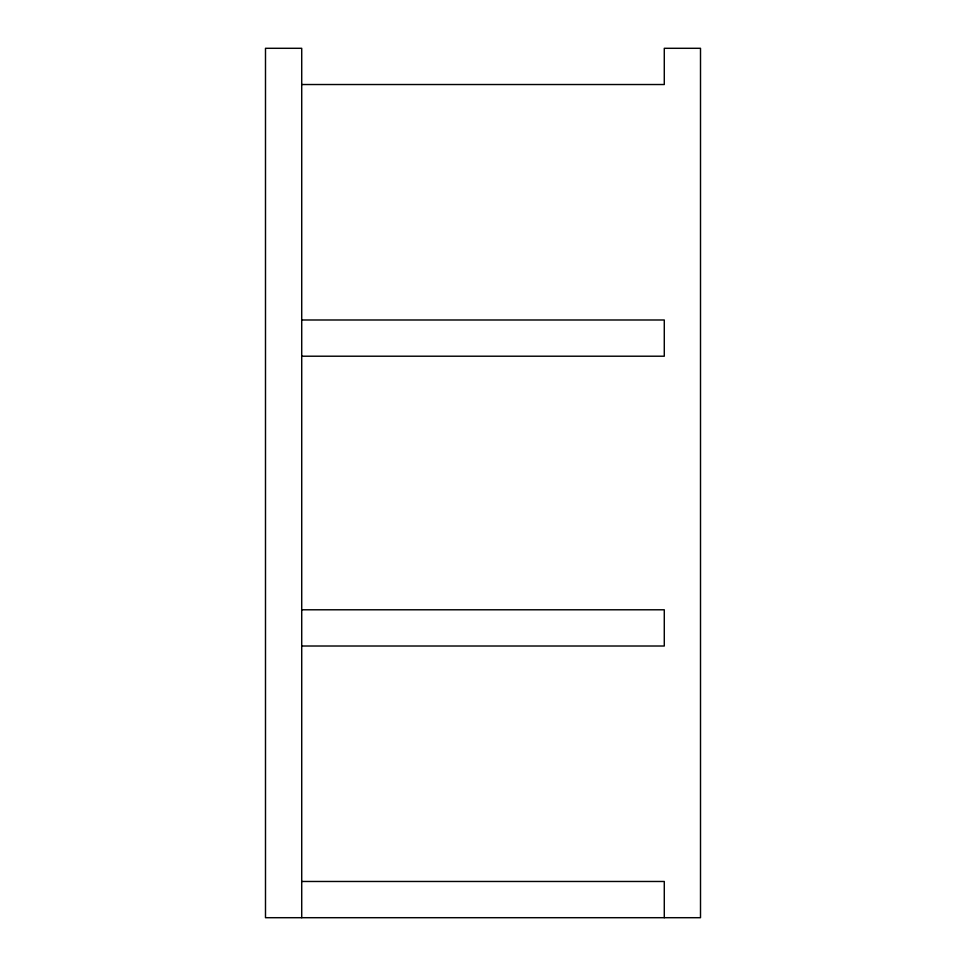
<?xml version="1.0" encoding="UTF-8"?>
<svg xmlns="http://www.w3.org/2000/svg" width="966" height="966" viewBox="0 0 966 966"><rect width="100%" height="100%" fill="white"/><g stroke="black" fill="none" stroke-linecap="round" stroke-linejoin="round"><path stroke-width="1.45" d="M301.718 84.525L664.282 84.525L664.282 48.3L700.507 48.3L700.507 917.7L265.493 917.7L265.493 48.3L301.718 48.3L301.718 917.7M301.718 319.988L664.282 319.988L664.282 356.212L301.718 356.212M301.718 609.788L664.282 609.788L664.282 646.013L301.718 646.013M301.718 881.475L664.282 881.475L664.282 917.7"/></g></svg>
